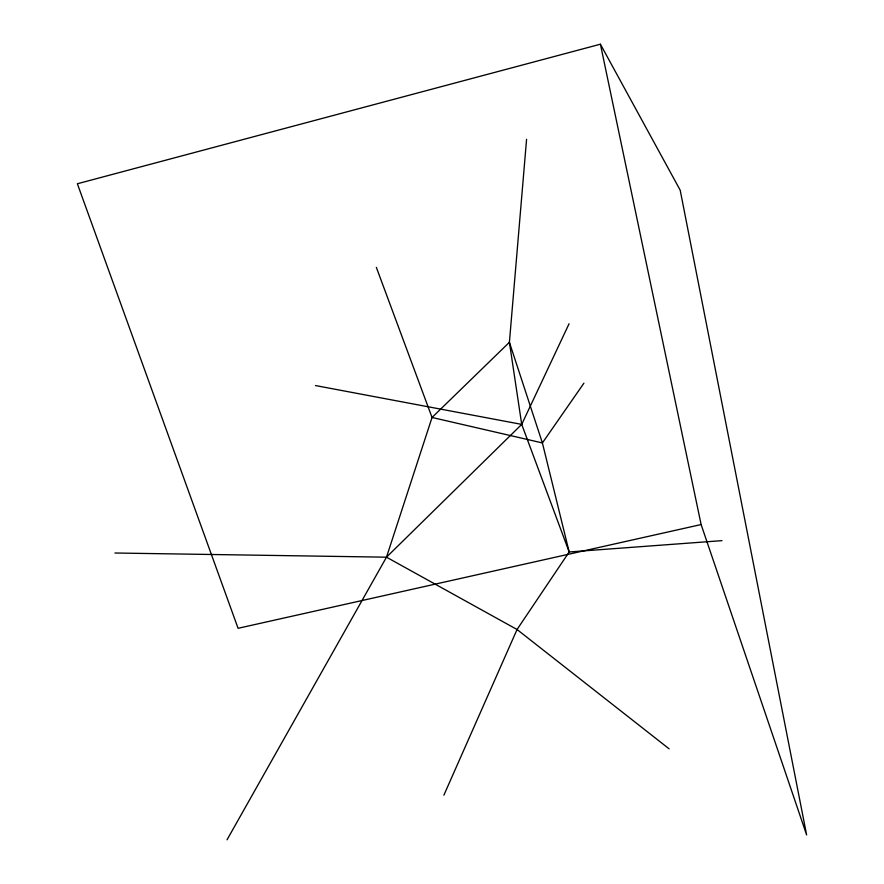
<?xml version="1.0" encoding="UTF-8"?>
<svg xmlns="http://www.w3.org/2000/svg" width="884" height="884" viewBox="0 0 884 884"><rect width="100%" height="100%" fill="white"/><g stroke="black" fill="none" stroke-linecap="round" stroke-linejoin="round"><path stroke-width="1.33" d="M526.577 139.34L509.405 342.285L521.715 424.386L569.163 551.97L517.052 629.507L443.878 795.191M227.033 839.8L386.485 557.185L432.044 417.469L509.405 342.285L542.4 442.939L569.163 551.97L721.974 540.643M114.931 553.008L386.485 557.185L521.715 424.386L569.075 323.754M583.915 383.181L542.4 442.939L432.044 417.469L376.352 267.388M600.413 44.2L77.372 183.762L238.083 628.303L701.122 524.555L806.628 834.938L680.194 190.204L600.413 44.2L701.122 524.555M315.478 385.557L521.715 424.386M386.485 557.185L517.052 629.507L669.133 748.847"/></g></svg>
